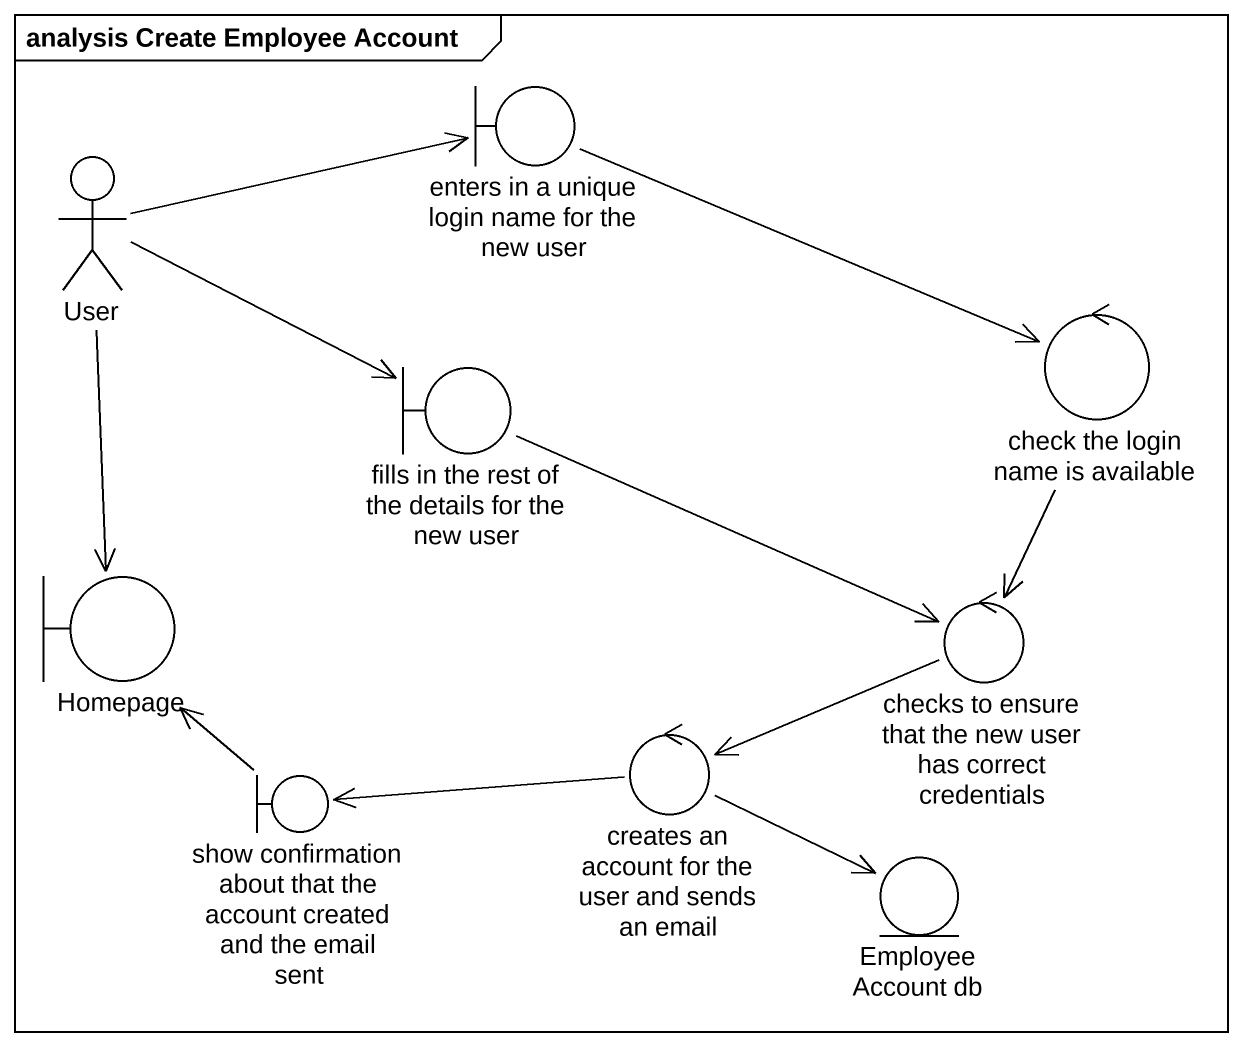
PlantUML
@startuml
mainframe analysis Create Employee Account
boundary "enters in a unique login name for the new user" as enters_in_a_unique_login
actor User
control "check the login name is available" as check_the_login_name_is
boundary "fills in the rest of the details for the new user" as fills_in_the_rest_of_the
boundary Homepage
control "checks to ensure that the new user has correct credentials" as checks_to_ensure_that_the
boundary "show confirmation about that the account created and the email sent" as show_confirmation_about
control "creates an account for the user and sends an email" as creates_an_account_for_the
entity "Employee Account db" as Employee_Account_db
enters_in_a_unique_login -right-> check_the_login_name_is
User -right-> enters_in_a_unique_login
User -right-> fills_in_the_rest_of_the
User --> Homepage
check_the_login_name_is --> checks_to_ensure_that_the
fills_in_the_rest_of_the -right-> checks_to_ensure_that_the
checks_to_ensure_that_the -left-> creates_an_account_for_the
show_confirmation_about -up-> Homepage
creates_an_account_for_the -left-> show_confirmation_about
creates_an_account_for_the -right-> Employee_Account_db
@enduml
